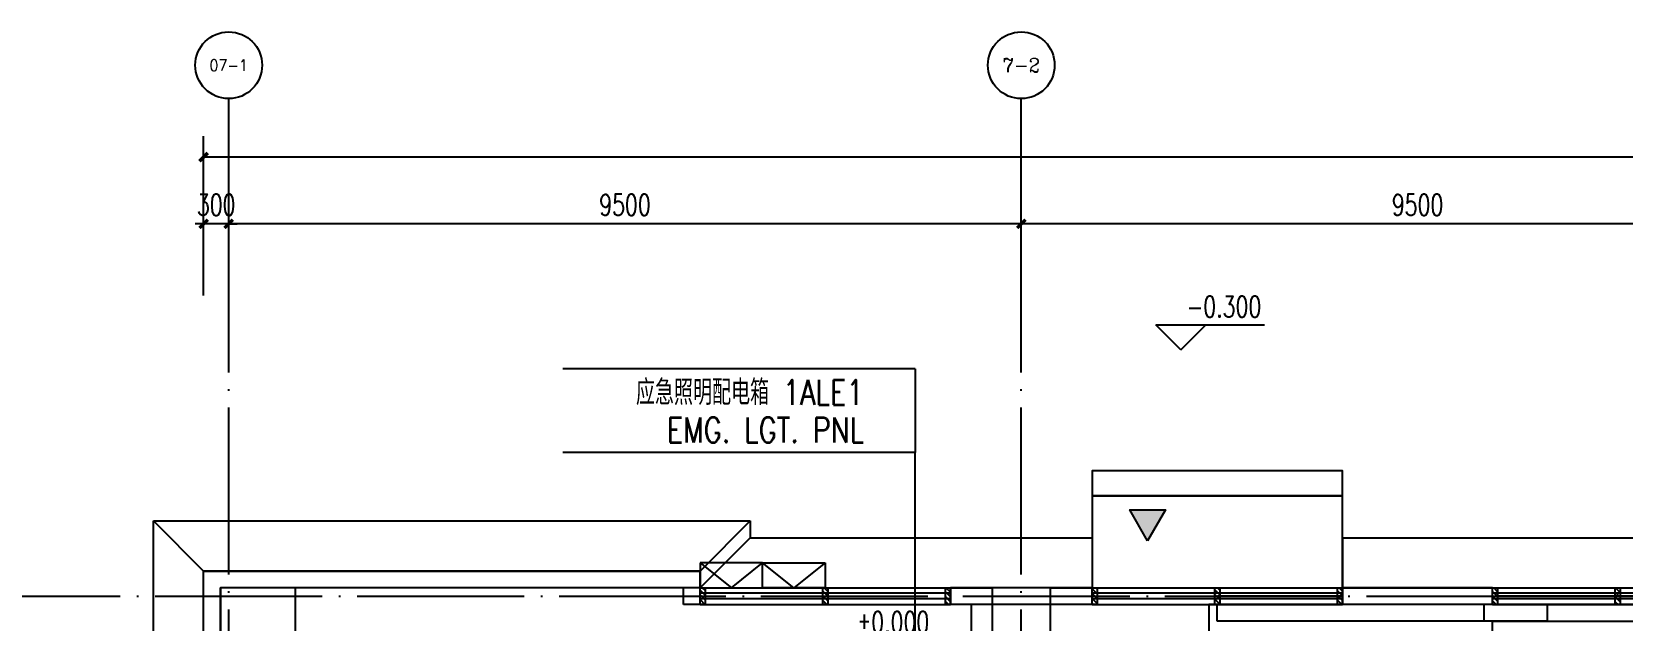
# Model space of a CAD drawing. Extents: x -621157 to 1764546, y -106808 to 741893.
# Drawn here: x -479 to 18596, y 39700 to 46760 of the extents above; entities that cross this region are included whole.
import ezdxf
from ezdxf.enums import TextEntityAlignment as Align

# ---------------------------------------------------------------- set-up
doc = ezdxf.new("R2010")
doc.units = 0
doc.header["$LTSCALE"] = 1000
doc.header["$MEASUREMENT"] = 0
doc.linetypes.add('XREF-A-101-平面图_t3$0$__DASH', pattern=[0.35, 0.25, -0.1])
doc.linetypes.add('XREF-A-101-平面图_t3$0$DOTE', pattern=[2.42, 2, -0.2, 0.02, -0.2])
for name, color, linetype in [('0-底图', 7, 'Continuous'), ('AXIS_TEXT', 7, 'Continuous'), ('SIG_TEXT', 2, 'Continuous'), ('XREF-A-101-平面图_t3$0$A-COLUMN', 8, 'Continuous'), ('XREF-A-101-平面图_t3$0$A-DIM_ELEV', 8, 'Continuous'), ('XREF-A-101-平面图_t3$0$A-DOTE', 8, 'Continuous'), ('XREF-A-101-平面图_t3$0$A-GROUND', 8, 'Continuous'), ('XREF-A-101-平面图_t3$0$A-WALL', 8, 'Continuous'), ('XREF-A-101-平面图_t3$0$A-WALL-FILL', 8, 'Continuous'), ('XREF-A-101-平面图_t3$0$A-WINDOW', 8, 'Continuous'), ('XREF-A-101-平面图_t3$0$A-开启符号', 8, 'Continuous'), ('XREF-A-101-平面图_t3$0$A-背衬铝板', 8, 'Continuous'), ('XREF-A-101-平面图_t3$0$AXIS', 8, 'Continuous'), ('XREF-A-101-平面图_t3$0$GROUND', 8, 'Continuous'), ('XREF-A-101-平面图_t3$0$LVTRY', 8, 'Continuous'), ('XREF-A-101-平面图_t3$0$PUB_HATCH', 8, 'Continuous'), ('XREF-A-101-平面图_t3$0$PUB_TEXT', 8, 'Continuous')]:
    doc.layers.add(name, color=color, linetype=linetype)
doc.styles.add('COMPLEX', font='COMPLEX')
doc.styles.add('DIM_FONT', font='ROMANS', dxfattribs={"width": 0.8, "bigfont": 'HZDXC'})
doc.styles.add('XREF-A-101-平面图_t3$0$A-AXIS-LABEL', font='COMPLEX', dxfattribs={"bigfont": 'GBCBIG'})
doc.styles.add('XREF-A-101-平面图_t3$0$A-DIM_T3', font='SIMPLEX', dxfattribs={"width": 0.705882, "bigfont": 'GBCBIG'})
doc.styles.add('XREF-A-101-平面图_t3$0$A-STANDARD', font='SIMPLEX', dxfattribs={"bigfont": 'GBCBIG'})
doc.dimstyles.new('XREF-A-101-平面图_t3$0$A-DIM-100', dxfattribs={"dimscale": 100, "dimtxt": 2.55, "dimasz": 1, "dimexe": 2.5, "dimexo": 3, "dimgap": 1, "dimtad": 1, "dimdec": 0, "dimzin": 0, "dimdsep": 46, "dimtxsty": 'XREF-A-101-平面图_t3$0$A-DIM_T3', "dimblk": 'XREF-A-101-平面图_t3$0$_ArchTick', "dimcen": 0.09, "dimclrt": 7, "dimazin": 2, "dimtfac": 1, "dimtdec": 0, "dimtix": 1, "dimtmove": 2, "dimatfit": 3, "dimfxl": 0, "dimtolj": 1, "dimtzin": 0, "dimarcsym": 0})

# ---------------------------------------------------------------- blocks, each defined once
blk = doc.blocks.new('XREF-A-101-平面图_t3$0$_ArchTick')
at = {"color": 0, "linetype": 'ByBlock', "const_width": 0.4}
blk.add_lwpolyline([(-0.5, -0.5), (0.5, 0.5)], dxfattribs=at)
blk = doc.blocks.new('*D25418')
at = {"layer": 'Defpoints', "color": 0}
for p in [(9500, 44460), (9500, 43300), (19000, 43300)]:
    blk.add_point(p, dxfattribs=at)
at = {"layer": 'XREF-A-101-平面图_t3$0$AXIS', "color": 0, "lineweight": -2}
for p, q in [((9500, 43600), (9500, 44710)), ((19000, 43600), (19000, 44710)), ((19000, 44460), (9500, 44460))]:
    blk.add_line(p, q, dxfattribs=at)
at = {"layer": 'XREF-A-101-平面图_t3$0$AXIS', "color": 0, "linetype": 'ByBlock', "lineweight": -2, "xscale": 100, "yscale": 100, "zscale": 100, "rotation": 180}
blk.add_blockref('XREF-A-101-平面图_t3$0$_ArchTick', (9500, 44460), dxfattribs=at)
at = {"layer": 'XREF-A-101-平面图_t3$0$AXIS', "color": 0, "linetype": 'ByBlock', "lineweight": -2, "xscale": 100, "yscale": 100, "zscale": 100}
blk.add_blockref('XREF-A-101-平面图_t3$0$_ArchTick', (19000, 44460), dxfattribs=at)
at = {"layer": 'XREF-A-101-平面图_t3$0$AXIS', "color": 7, "insert": (14250, 44687), "char_height": 255, "attachment_point": 5, "style": 'XREF-A-101-平面图_t3$0$A-DIM_T3'}
blk.add_mtext('\\A1;9500', dxfattribs=at)
blk = doc.blocks.new('*D25419')
at = {"layer": 'Defpoints', "color": 0}
for p in [(0, 44460), (0, 43300), (9500, 43300)]:
    blk.add_point(p, dxfattribs=at)
at = {"layer": 'XREF-A-101-平面图_t3$0$AXIS', "color": 0, "lineweight": -2}
for p, q in [((0, 43600), (0, 44710)), ((9500, 43600), (9500, 44710)), ((9500, 44460), (0, 44460))]:
    blk.add_line(p, q, dxfattribs=at)
at = {"layer": 'XREF-A-101-平面图_t3$0$AXIS', "color": 0, "linetype": 'ByBlock', "lineweight": -2, "xscale": 100, "yscale": 100, "zscale": 100, "rotation": 180}
blk.add_blockref('XREF-A-101-平面图_t3$0$_ArchTick', (0, 44460), dxfattribs=at)
at = {"layer": 'XREF-A-101-平面图_t3$0$AXIS', "color": 0, "linetype": 'ByBlock', "lineweight": -2, "xscale": 100, "yscale": 100, "zscale": 100}
blk.add_blockref('XREF-A-101-平面图_t3$0$_ArchTick', (9500, 44460), dxfattribs=at)
at = {"layer": 'XREF-A-101-平面图_t3$0$AXIS', "color": 7, "insert": (4750, 44687), "char_height": 255, "attachment_point": 5, "style": 'XREF-A-101-平面图_t3$0$A-DIM_T3'}
blk.add_mtext('\\A1;9500', dxfattribs=at)
blk = doc.blocks.new('*D25420')
at = {"layer": 'Defpoints', "color": 0}
for p in [(-300, 44460), (-300, 43300), (0, 43300)]:
    blk.add_point(p, dxfattribs=at)
at = {"layer": 'XREF-A-101-平面图_t3$0$AXIS', "color": 0, "lineweight": -2}
for p, q in [((-300, 43600), (-300, 44710)), ((0, 43600), (0, 44710)), ((-300, 44460), (-400, 44460)), ((0, 44460), (-300, 44460)), ((0, 44460), (100, 44460))]:
    blk.add_line(p, q, dxfattribs=at)
at = {"layer": 'XREF-A-101-平面图_t3$0$AXIS', "color": 0, "linetype": 'ByBlock', "lineweight": -2, "xscale": 100, "yscale": 100, "zscale": 100}
blk.add_blockref('XREF-A-101-平面图_t3$0$_ArchTick', (-300, 44460), dxfattribs=at)
at = {"layer": 'XREF-A-101-平面图_t3$0$AXIS', "color": 0, "linetype": 'ByBlock', "lineweight": -2, "xscale": 100, "yscale": 100, "zscale": 100, "rotation": 180}
blk.add_blockref('XREF-A-101-平面图_t3$0$_ArchTick', (0, 44460), dxfattribs=at)
at = {"layer": 'XREF-A-101-平面图_t3$0$AXIS', "color": 7, "insert": (-150, 44687), "char_height": 255, "attachment_point": 5, "style": 'XREF-A-101-平面图_t3$0$A-DIM_T3'}
blk.add_mtext('\\A1;300', dxfattribs=at)
blk = doc.blocks.new('_AXISO')
blk.add_circle((0, 0), 0.5)
at = {"layer": 'AXIS_TEXT', "style": 'COMPLEX'}
blk.add_attdef('A', text='', height=0.56, dxfattribs=at).set_placement((-0.25, -0.28), (0.25, -0.28), align=Align.FIT)
blk = doc.blocks.new('*D25422')
at = {"layer": 'Defpoints', "color": 0}
for p in [(-300, 45260), (-300, 43300), (66600, 43300)]:
    blk.add_point(p, dxfattribs=at)
at = {"layer": 'XREF-A-101-平面图_t3$0$AXIS', "color": 0, "lineweight": -2}
for p, q in [((-300, 43600), (-300, 45510)), ((66600, 43600), (66600, 45510)), ((66600, 45260), (-300, 45260))]:
    blk.add_line(p, q, dxfattribs=at)
at = {"layer": 'XREF-A-101-平面图_t3$0$AXIS', "color": 0, "linetype": 'ByBlock', "lineweight": -2, "xscale": 100, "yscale": 100, "zscale": 100, "rotation": 180}
blk.add_blockref('XREF-A-101-平面图_t3$0$_ArchTick', (-300, 45260), dxfattribs=at)
at = {"layer": 'XREF-A-101-平面图_t3$0$AXIS', "color": 0, "linetype": 'ByBlock', "lineweight": -2, "xscale": 100, "yscale": 100, "zscale": 100}
blk.add_blockref('XREF-A-101-平面图_t3$0$_ArchTick', (66600, 45260), dxfattribs=at)
at = {"layer": 'XREF-A-101-平面图_t3$0$AXIS', "color": 7, "insert": (33150, 45487), "char_height": 255, "attachment_point": 5, "style": 'XREF-A-101-平面图_t3$0$A-DIM_T3'}
blk.add_mtext('\\A1;66900', dxfattribs=at)
blk = doc.blocks.new('XREF-A-101-平面图_t3$0$G$C869EB286')
at = {"layer": 'XREF-A-101-平面图_t3$0$A-WINDOW'}
h = blk.add_hatch(dxfattribs=at)
h.set_pattern_fill('ANSI31', color=256, scale=25)
h.set_pattern_definition([(45, (-143.957, -89940), (-28.0633, 28.0633), [])])
h.paths.add_polyline_path([(0, 60), (200, 60), (200, 0), (0, 0)])
blk.add_lwpolyline([(0, 60), (200, 60), (200, 0), (0, 0)], close=True, dxfattribs=at)
blk = doc.blocks.new('XREF-A-101-平面图_t3$0$柱网1F')
at = {"layer": 'XREF-A-101-平面图_t3$0$A-COLUMN'}
for points in [[(-100, -800), (800, -800), (800, 100), (-100, 100)], [(9150, -700), (9850, -700), (9850, 100), (9150, 100)]]:
    blk.add_lwpolyline(points, close=True, dxfattribs=at)
blk = doc.blocks.new('XREF-A-101-平面图_t3$0$G$C392A9A82')
at = {"layer": 'XREF-A-101-平面图_t3$0$LVTRY'}
blk.add_lwpolyline([(15250, -400), (17050, -400), (17050, -1000), (15250, -1000)], close=True, dxfattribs=at)
blk = doc.blocks.new('XREF-A-101-平面图_t3$0$bz1')
at = {"layer": 'XREF-A-101-平面图_t3$0$PUB_HATCH'}
h = blk.add_hatch(color=1, dxfattribs=at)
h.dxf.hatch_style = 1
h.paths.add_polyline_path([(4866032, -641203), (4865818, -641573), (4866245, -641573)])
at = {"layer": 'XREF-A-101-平面图_t3$0$PUB_TEXT', "color": 1}
blk.add_lwpolyline([(4866032, -641203), (4865818, -641573), (4866245, -641573)], close=True, dxfattribs=at)
blk = doc.blocks.new('XREF-A-101-平面图_t3$0$G$C34B60025')
at = {"xscale": -1, "rotation": 180}
blk.add_blockref('XREF-A-101-平面图_t3$0$bz1', (-4855118, -740440), dxfattribs=at)
blk = doc.blocks.new('XREF-A-101-平面图_t3$0$WINDOW2DLIB$SYSLIB$00000001')
at = {"color": 0}
for points in [[(-0.5, 0.5), (-0.5, -0.5)], [(-0.5, 0.5), (0.5, 0.5)], [(0.5, -0.5), (0.5, 0.5)], [(0.5, 0.1667), (-0.5, 0.1667)], [(0.5, -0.1667), (-0.5, -0.1667)], [(-0.5, -0.5), (0.5, -0.5)]]:
    blk.add_lwpolyline(points, dxfattribs=at)
blk = doc.blocks.new('XREF-A-101-平面图_t3$0$轴网')
at = {"layer": 'XREF-A-101-平面图_t3$0$A-DOTE', "linetype": 'XREF-A-101-平面图_t3$0$DOTE'}
for p, q in [((0, -3300), (0, 43300)), ((9500, -3300), (9500, 43300)), ((-3300, 40000), (69800, 40000))]:
    blk.add_line(p, q, dxfattribs=at)
at = {"layer": 'XREF-A-101-平面图_t3$0$AXIS'}
for p, q in [((0, 43300), (0, 45959.5)), ((9500, 43300), (9500, 45959.5))]:
    blk.add_line(p, q, dxfattribs=at)
ref = blk.add_blockref('_AXISO', (0, 46359.5), dxfattribs=dict(at, xscale=800, yscale=800, zscale=800))
ref.add_attrib('A', '07-1', dxfattribs={"color": 7, "height": 136.14, "style": 'XREF-A-101-平面图_t3$0$A-AXIS-LABEL', "width": 0.946667}).set_placement((-230.1, 46291.4), (230.1, 46291.4), align=Align.FIT)
ref = blk.add_blockref('_AXISO', (9500, 46359.5), dxfattribs=dict(at, xscale=800, yscale=800, zscale=800))
ref.add_attrib('A', '7-2', dxfattribs={"color": 7, "height": 168.54, "style": 'XREF-A-101-平面图_t3$0$A-AXIS-LABEL', "width": 0.933333}).set_placement((9275.3, 46275.2), (9724.7, 46275.2), align=Align.FIT)
for p1, p2, distance, picture, middle in [((66600, 43300), (-300, 43300), -1959.5, '*D25422', (33150, 45487)), ((0, 43300), (-300, 43300), -1159.5, '*D25420', (-150, 44687)), ((9500, 43300), (0, 43300), -1159.5, '*D25419', (4750, 44687)), ((19000, 43300), (9500, 43300), -1159.5, '*D25418', (14250, 44687))]:
    dim = blk.add_aligned_dim(p1=p1, p2=p2, distance=distance, dimstyle='XREF-A-101-平面图_t3$0$A-DIM-100', dxfattribs=at)
    dim.commit()
    dim.dimension.update_dxf_attribs({"geometry": picture, "text_midpoint": middle})
blk = doc.blocks.new('XREF-A-101-平面图_t3')
at = {"layer": 'XREF-A-101-平面图_t3$0$A-DIM_ELEV'}
for p, q in [((211414, 42950), (211114, 43250)), ((211114, 43250), (212415, 43250)), ((211414, 42950), (211714, 43250))]:
    blk.add_line(p, q, dxfattribs=at)
at = {"layer": 'XREF-A-101-平面图_t3$0$A-GROUND'}
for points in [[(210350, 41200), (213350, 41200), (213350, 41500), (210350, 41500)], [(210350, 40100), (213350, 40100), (213350, 41200), (210350, 41200)]]:
    blk.add_lwpolyline(points, close=True, dxfattribs=at)
blk.add_lwpolyline([(208900, 39900), (208900, 36500)], dxfattribs=at)
at = {"layer": 'XREF-A-101-平面图_t3$0$A-WALL-FILL', "color": 171}
for p in [(205650, 40300), (199700, 38800)]:
    blk.add_line(p, (199700, 40300), dxfattribs=at)
at = {"layer": 'XREF-A-101-平面图_t3$0$A-开启符号', "linetype": 'Continuous'}
for points in [[(205650, 40400), (205650, 40100), (206400, 40100), (206400, 40400)], [(207150, 40400), (207150, 40100), (206400, 40100), (206400, 40400)]]:
    blk.add_lwpolyline(points, close=True, dxfattribs=at)
for points in [[(205650, 40400), (206025, 40100), (206400, 40400)], [(207150, 40400), (206775, 40100), (206400, 40400)]]:
    blk.add_lwpolyline(points, dxfattribs=at)
at = {"layer": 'XREF-A-101-平面图_t3$0$A-背衬铝板', "color": 6, "linetype": 'XREF-A-101-平面图_t3$0$__DASH', "ltscale": 0.5, "const_width": 30}
for points in [[(211850, 40000), (213350, 40000)], [(215210, 40000), (218090, 40000)]]:
    blk.add_lwpolyline(points, dxfattribs=at)
at = {"layer": 'XREF-A-101-平面图_t3$0$GROUND'}
for p, q in [((199100, 39400), (199100, 40900)), ((199100, 40900), (206250, 40900)), ((199100, 40900), (199700, 40300)), ((206250, 40900), (205650, 40300)), ((206250, 40900), (206250, 40700)), ((206250, 40700), (205650, 40100)), ((206250, 40700), (210350, 40700)), ((210350, 40700), (210350, 40100)), ((213350, 40700), (213350, 40100)), ((199700, 39400), (199700, 40300)), ((199700, 40300), (205650, 40300)), ((205650, 40300), (205650, 40100)), ((205650, 40100), (209150, 40100)), ((209850, 40100), (210350, 40100)), ((213350, 40100), (237150, 40100))]:
    blk.add_line(p, q, dxfattribs=at)
blk.add_lwpolyline([(213350, 40700), (236550, 40700), (236550, 40900), (247200, 40900)], dxfattribs=at)
at = {"layer": 'XREF-A-101-平面图_t3$0$A-COLUMN'}
blk.add_blockref('XREF-A-101-平面图_t3$0$柱网1F', (200000, 40000), dxfattribs=at)
at = {"layer": 'XREF-A-101-平面图_t3$0$A-DOTE'}
blk.add_blockref('XREF-A-101-平面图_t3$0$轴网', (200000, 0), dxfattribs=at)
at = {"layer": 'XREF-A-101-平面图_t3$0$A-WINDOW', "rotation": 270}
for p in [(205650, 40100), (207120, 40100), (208590, 40100), (210350, 40100), (211820, 40100), (213290, 40100), (215150, 40100), (216620, 40100)]:
    blk.add_blockref('XREF-A-101-平面图_t3$0$G$C869EB286', p, dxfattribs=at)
at = {"layer": 'XREF-A-101-平面图_t3$0$A-DIM_ELEV', "color": 7, "style": 'XREF-A-101-平面图_t3$0$A-STANDARD', "width": 0.705882}
blk.add_text('-0.300', height=255, dxfattribs=at).set_placement((211482, 43340))
blk.add_blockref('XREF-A-101-平面图_t3$0$G$C392A9A82', (199900, 40100))
at = {"layer": 'XREF-A-101-平面图_t3$0$A-WALL'}
for p, q in [((215050, 39900), (211750, 39900)), ((211750, 39900), (211750, 36200)), ((215050, 39900), (211850, 39900)), ((211850, 39700), (211850, 39900)), ((217050, 39900), (215050, 39900)), ((215807, 39900), (215050, 39900)), ((215050, 39700), (215050, 39900)), ((215050, 39700), (215050, 39900)), ((215807, 39700), (215807, 39900)), ((215050, 39700), (211850, 39700)), ((215807, 39700), (215050, 39700))]:
    blk.add_line(p, q, dxfattribs=at)
at = {"layer": 'XREF-A-101-平面图_t3$0$A-WALL-FILL', "color": 171}
for p, q in [((205650, 40100), (205650, 40300)), ((205650, 40100), (199900, 40100)), ((199900, 38800), (199900, 40100)), ((205650, 40100), (205450, 40100)), ((205450, 39900), (205450, 40100)), ((210350, 40100), (208650, 40100)), ((215150, 40100), (213350, 40100)), ((205650, 39900), (205450, 39900)), ((210350, 39900), (208650, 39900)), ((215150, 39900), (213350, 39900))]:
    blk.add_line(p, q, dxfattribs=at)
for points in [[(205650, 39900), (205650, 40100)], [(208650, 39900), (208650, 40100)], [(210350, 39900), (210350, 40100)], [(213350, 39900), (213350, 40100)], [(215150, 39900), (215150, 40100)]]:
    blk.add_lwpolyline(points, dxfattribs=at)
blk.add_blockref('XREF-A-101-平面图_t3$0$G$C34B60025', (200100, 139900))
at = {"layer": 'XREF-A-101-平面图_t3$0$A-WINDOW', "xscale": -2999.999999998645, "yscale": 200, "zscale": -2999.999999998645, "rotation": 180}
for p in [(207150, 40000), (211850, 40000), (216650, 40000)]:
    blk.add_blockref('XREF-A-101-平面图_t3$0$WINDOW2DLIB$SYSLIB$00000001', p, dxfattribs=at)
at = {"layer": 'XREF-A-101-平面图_t3$0$A-DIM_ELEV', "color": 7, "style": 'XREF-A-101-平面图_t3$0$A-STANDARD', "width": 0.705882}
blk.add_text('%%P0.000', height=255, dxfattribs=at).set_placement((207533, 39561))

msp = doc.modelspace()

# ---------------------------------------------------------------- block references
at = {"layer": '0-底图'}
msp.add_blockref('XREF-A-101-平面图_t3', (-198119, 0), dxfattribs=at)

# ---------------------------------------------------------------- next in the draw order: linework, layer by layer
at = {"layer": 'SIG_TEXT', "color": 2}
for points in [[(10111, 42722), (5885, 42722)], [(10111, 42722), (10111, 41722)], [(10111, 41722), (5885, 41722)], [(10111, 32170), (10111, 41722)]]:
    msp.add_lwpolyline(points, dxfattribs=at)

# ---------------------------------------------------------------- next in the draw order: texts
at = {"layer": 'SIG_TEXT', "color": 1, "style": 'DIM_FONT', "width": 0.8}
for s, p in [('应急照明配电箱 1ALE1', (9490, 42290)), ('EMG. LGT. PNL', (9498, 41840))]:
    msp.add_text(s, height=300, dxfattribs=at).set_placement(p, align=Align.RIGHT)

doc.saveas('drawing.dxf')
